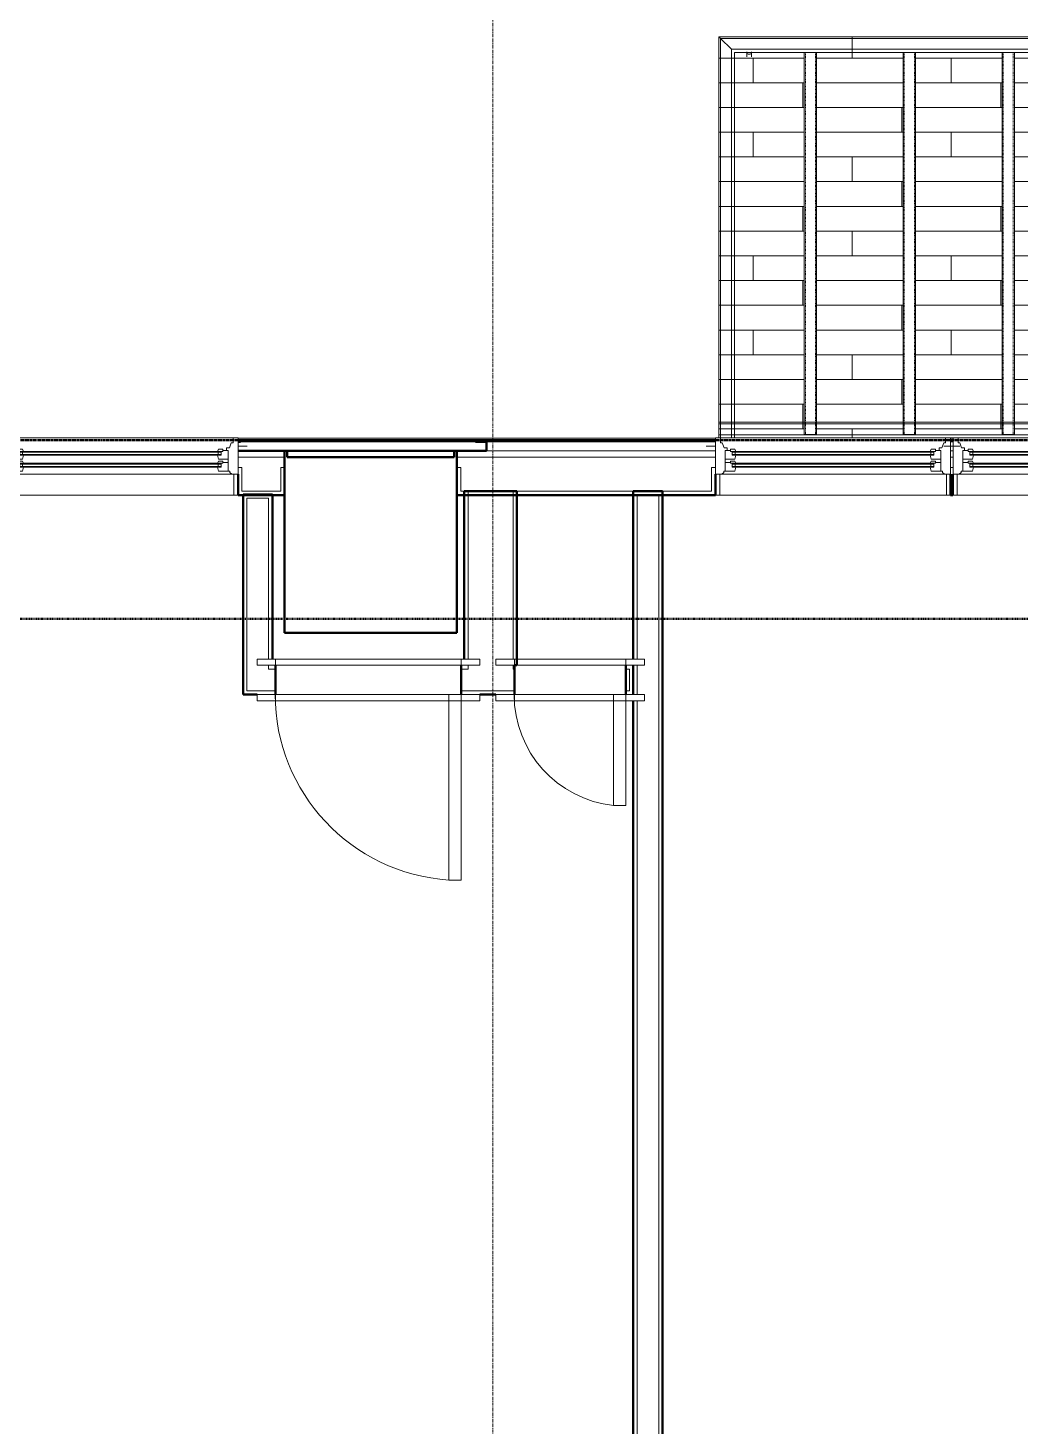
# Model space of a CAD drawing. Header units: inches. Extents: x -4218 to -1830, y 9767 to 12426.
# Drawn here: x -2902.5 to -2742.1, y 11959.1 to 12185.3 of the extents above; entities that cross this region are included whole.
import ezdxf

# ---------------------------------------------------------------- set-up
doc = ezdxf.new("R2010")
doc.units = ezdxf.units.IN
doc.header["$MEASUREMENT"] = 0
for name, pattern in [('Dash 1_16_', [0.125, 0.0625, -0.0625]), ('Grid Line 1_2_', [0.875, 0.5, -0.125, 0.125, -0.125]), ('Hidden 1_8_', [0.1875, 0.125, -0.0625])]:
    doc.linetypes.add(name, pattern=pattern)
for name, color, linetype, lineweight in [('0-1', 7, 'Continuous', 5), ('0-2', 10, 'Continuous', 9), ('A-DOOR-1', 10, 'Continuous', 9), ('A-DOOR-2', 50, 'Continuous', 20), ('A-DOOR-FRAM-1', 10, 'Continuous', 9), ('A-DOOR-FRAM-2', 252, 'Continuous', 9), ('A-FLOR-3', 192, 'Continuous', 9), ('A-FLOR-PATT-1', 9, 'Continuous', 9), ('A-GENM', 5, 'Continuous', 9), ('A-GENM-6', 5, 'Continuous', 50), ('A-GLAZ-1', 151, 'Continuous', 9), ('A-GLAZ-2', 151, 'Continuous', 20), ('A-GLAZ-3', 151, 'Continuous', 50), ('A-WALL', 113, 'Continuous', 13), ('A-WALL-1', 7, 'Continuous', 50), ('A-WALL-2', 250, 'Continuous', 13), ('A-WALL-3', 10, 'Continuous', 9), ('A-WALL-4', 252, 'Continuous', 9), ('A-WALL-7', 113, 'Continuous', 9), ('A-WALL-8', 113, 'Continuous', 50), ('C-PROP-LINE-1', 91, 'Dash 1_16_', 50), ('I-WALL-1', 7, 'Continuous', 50), ('S-BEAM', 12, 'Continuous', 9), ('S-BEAM-1', 12, 'Hidden 1_8_', 9), ('S-GRID-1', 1, 'Grid Line 1_2_', 9)]:
    doc.layers.add(name, color=color, linetype=linetype, lineweight=lineweight)

# ---------------------------------------------------------------- blocks, each defined once
blk = doc.blocks.new('SWING - SINGLE - FLUSH - 30_ x 80_ - MAGIC PAK DOOR - ACOUSTICAL SEAL-3199411-BACKGROUND - RCP - 2ND FLOOR')
at = {"layer": 'A-DOOR-1'}
blk.add_arc((15, -2.375), 30.067, 180, 266.18593, dxfattribs=at)
at = {"layer": 'A-DOOR-2'}
for p, q in [((13, -2.375), (13, -32.375)), ((15, -2.375), (13, -2.375)), ((15, -2.375), (15, -32.375)), ((15, -32.375), (13, -32.375))]:
    blk.add_line(p, q, dxfattribs=at)
at = {"layer": 'A-DOOR-FRAM-1'}
for p, q in [((-15, 3.375), (-18, 3.375)), ((-18, 3.375), (-18, 2.375)), ((-18, 2.375), (-15, 2.375)), ((15, 3.375), (-15, 3.375)), ((-15, 3.375), (-15, 2.375)), ((-15, 2.375), (15, 2.375)), ((18, 3.375), (15, 3.375)), ((15, 3.375), (15, 2.375)), ((15, 2.375), (18, 2.375)), ((18, 3.375), (18, 2.375)), ((-15, -2.375), (-18, -2.375)), ((-18, -3.375), (-18, -2.375)), ((-18, -3.375), (-15, -3.375)), ((15, -2.375), (-15, -2.375)), ((-15, -3.375), (-15, -2.375)), ((-15, -3.375), (15, -3.375)), ((18, -2.375), (15, -2.375)), ((15, -3.375), (15, -2.375)), ((15, -3.375), (18, -3.375)), ((18, -3.375), (18, -2.375))]:
    blk.add_line(p, q, dxfattribs=at)
blk = doc.blocks.new('SWING - SINGLE - FLUSH - 1-6 X 6-8 PASSAGE-3199409-BACKGROUND - RCP - 2ND FLOOR')
at = {"layer": 'A-DOOR-1'}
blk.add_arc((9, -2.38), 18.07, 180, 263.6442, dxfattribs=at)
at = {"layer": 'A-DOOR-2'}
for p, q in [((7, -2.38), (7, -20.33)), ((9, -2.38), (7, -2.38)), ((9, -2.38), (9, -20.33)), ((9, -20.33), (7, -20.33))]:
    blk.add_line(p, q, dxfattribs=at)
at = {"layer": 'A-DOOR-FRAM-1'}
for p, q in [((-9, 3.37), (-12, 3.37)), ((-12, 3.37), (-12, 2.37)), ((-12, 2.37), (-9, 2.37)), ((-9, 3.37), (-9, 2.37)), ((9, 3.37), (-8.63, 3.37)), ((-8.63, 2.37), (9, 2.37)), ((12, 3.37), (9, 3.37)), ((9, 3.37), (9, 2.37)), ((9, 2.37), (12, 2.37)), ((12, 3.37), (12, 2.37)), ((-9, -2.38), (-12, -2.38)), ((-12, -3.38), (-12, -2.38)), ((-12, -3.38), (-9, -3.38)), ((-9, -3.38), (-9, -2.38)), ((9, -2.38), (-9, -2.38)), ((-9, -3.38), (9, -3.38)), ((12, -2.38), (9, -2.38)), ((9, -3.38), (9, -2.38)), ((9, -3.38), (12, -3.38)), ((12, -3.38), (12, -2.38))]:
    blk.add_line(p, q, dxfattribs=at)
at = {"layer": 'A-DOOR-FRAM-2'}
for p, q in [((-9, 2.37), (-8.63, 2.37)), ((-8.63, 3.37), (-8.99, 3.37))]:
    blk.add_line(p, q, dxfattribs=at)
blk = doc.blocks.new('CTR - 1st Phase - Unit Layouts_rvt-1-BACKGROUND - RCP - 2ND FLOOR')
at = {"layer": 'A-WALL-1'}
for p, q in [((-2867.7, 12077.44), (-2867.7, 12109.81)), ((-2867.7, 12109.81), (-2867.07, 12109.81)), ((-2867.07, 12109.81), (-2863.57, 12109.81)), ((-2863.57, 12109.81), (-2862.95, 12109.81)), ((-2862.95, 12109.81), (-2862.95, 12083.19)), ((-2804.62, 12083.19), (-2804.62, 12110.34)), ((-2804.62, 12110.34), (-2804, 12110.34)), ((-2804, 12110.34), (-2800.5, 12110.34)), ((-2800.5, 12110.34), (-2799.87, 12110.34)), ((-2799.87, 12110.34), (-2799.87, 11925.54)), ((-2862.44, 12082.19), (-2862.44, 12077.44)), ((-2832.44, 12077.44), (-2832.44, 12082.19)), ((-2823.81, 12082.19), (-2823.81, 12077.44)), ((-2805.81, 12077.44), (-2805.81, 12082.19)), ((-2804.62, 12077.44), (-2804.62, 12082.19)), ((-2804.62, 12082.19), (-2804.62, 12081.56)), ((-2804.62, 12081.56), (-2804.62, 12078.06)), ((-2804.62, 12078.06), (-2804.62, 12077.44)), ((-2867.07, 12077.44), (-2867.7, 12077.44)), ((-2865.44, 12077.44), (-2867.07, 12077.44)), ((-2826.81, 12077.44), (-2829.44, 12077.44)), ((-2804.62, 11925.54), (-2804.62, 12076.44))]:
    blk.add_line(p, q, dxfattribs=at)
at = {"layer": 'A-WALL-2'}
for p, q in [((-2831.31, 12083.19), (-2831.31, 12110.34)), ((-2824.06, 12083.19), (-2824.06, 12110.34)), ((-2804, 12109.71), (-2800.5, 12109.71)), ((-2804, 12109.71), (-2804, 12083.19)), ((-2800.5, 12109.71), (-2800.5, 11922.54)), ((-2867.07, 12109.19), (-2867.07, 12078.06)), ((-2867.07, 12109.19), (-2863.57, 12109.19)), ((-2863.57, 12109.19), (-2863.57, 12083.19)), ((-2863.57, 12082.19), (-2863.57, 12081.56)), ((-2831.31, 12081.56), (-2831.31, 12082.19)), ((-2824.06, 12081.56), (-2824.06, 12082.19)), ((-2804, 12082.19), (-2804, 12077.44)), ((-2863.57, 12081.56), (-2862.95, 12081.56)), ((-2862.95, 12081.56), (-2862.44, 12081.56)), ((-2832.44, 12081.56), (-2831.31, 12081.56)), ((-2824.06, 12081.56), (-2823.81, 12081.56)), ((-2805.81, 12081.56), (-2805.25, 12081.56)), ((-2805.25, 12081.56), (-2805.25, 12078.06)), ((-2867.07, 12078.06), (-2863.57, 12078.06)), ((-2863.57, 12078.06), (-2862.95, 12078.06)), ((-2862.95, 12078.06), (-2862.44, 12078.06)), ((-2832.44, 12078.06), (-2823.81, 12078.06)), ((-2805.81, 12078.06), (-2805.25, 12078.06)), ((-2804, 12076.44), (-2804, 11922.54))]:
    blk.add_line(p, q, dxfattribs=at)
at = {"layer": 'A-WALL-3'}
for p, q in [((-2832.44, 12082.19), (-2862.44, 12082.19)), ((-2805.81, 12082.19), (-2823.44, 12082.19)), ((-2862.44, 12077.44), (-2832.44, 12077.44)), ((-2823.81, 12077.44), (-2805.81, 12077.44))]:
    blk.add_line(p, q, dxfattribs=at)
at = {"layer": 'A-WALL-4'}
for p, q in [((-2862.44, 12077.44), (-2862.44, 12082.19)), ((-2832.44, 12077.44), (-2832.44, 12082.19)), ((-2823.81, 12077.44), (-2823.81, 12082.19)), ((-2823.44, 12082.19), (-2823.81, 12082.19)), ((-2805.81, 12077.44), (-2805.81, 12082.19))]:
    blk.add_line(p, q, dxfattribs=at)
at = {"layer": 'I-WALL-1'}
for p, q in [((-2831.94, 12083.19), (-2831.94, 12110.34)), ((-2831.94, 12110.34), (-2823.44, 12110.34)), ((-2823.44, 12110.34), (-2823.44, 12082.19)), ((-2823.44, 12082.19), (-2823.81, 12082.19))]:
    blk.add_line(p, q, dxfattribs=at)
at = {"layer": '0-2'}
for name, p in [('SWING - SINGLE - FLUSH - 30_ x 80_ - MAGIC PAK DOOR - ACOUSTICAL SEAL-3199411-BACKGROUND - RCP - 2ND FLOOR', (-2847.44, 12079.81)), ('SWING - SINGLE - FLUSH - 1-6 X 6-8 PASSAGE-3199409-BACKGROUND - RCP - 2ND FLOOR', (-2814.81, 12079.81))]:
    blk.add_blockref(name, p, dxfattribs=at)
blk = doc.blocks.new('Basic Wall _ EXT - FIBER CEMENT - LARGE - ___-2505162-BACKGROUND - RCP - 2ND FLOOR')
at = {"layer": 'A-WALL-7'}
for p, q in [((-2791.34, 12118.91), (-2868.51, 12118.91)), ((-2791.34, 12118.91), (-2868.51, 12118.91)), ((-2868.51, 12118.88), (-2791.34, 12118.88)), ((-2791.34, 12118.88), (-2868.51, 12118.88)), ((-2752.94, 12118.91), (-2753.31, 12118.91)), ((-2752.94, 12118.91), (-2753.31, 12118.91)), ((-2753.31, 12118.88), (-2752.94, 12118.88)), ((-2752.94, 12118.88), (-2753.31, 12118.88)), ((-2828.36, 12116.87), (-2868.51, 12116.87)), ((-2828.36, 12116.87), (-2868.51, 12116.87)), ((-2868.51, 12116.84), (-2861, 12116.84)), ((-2861, 12116.84), (-2868.51, 12116.84)), ((-2860.56, 12116.84), (-2861, 12116.84)), ((-2833.56, 12116.84), (-2860.56, 12116.84)), ((-2833.12, 12116.84), (-2833.56, 12116.84)), ((-2833.12, 12116.84), (-2828.36, 12116.84)), ((-2828.36, 12116.84), (-2833.12, 12116.84)), ((-2791.34, 12116.87), (-2828.36, 12116.87)), ((-2791.34, 12116.87), (-2828.36, 12116.87)), ((-2828.36, 12116.84), (-2791.34, 12116.84)), ((-2791.34, 12116.84), (-2828.36, 12116.84)), ((-2753.31, 12116.84), (-2752.94, 12116.84)), ((-2752.94, 12116.84), (-2753.31, 12116.84)), ((-2752.94, 12116.87), (-2753.3, 12116.87)), ((-2752.94, 12116.87), (-2753.3, 12116.87))]:
    blk.add_line(p, q, dxfattribs=at)
blk = doc.blocks.new('Window-Double_Hung-Andersen-400_Series-Tilt_Wash - DOUBLE HUNG - REVERSE COTTAGE - 2ND FLOOR-2888385-BACKGROUND - RCP - 2ND FLOOR')
at = {"layer": 'A-GLAZ-1'}
for p, q in [((-16.29, 2.5), (-15.7, 2.5)), ((-15.82, 2.5), (-15.82, 2.12)), ((-15.7, 2.62), (15.7, 2.62)), ((-15.7, 2.5), (15.7, 2.5)), ((16.29, 2.5), (15.7, 2.5)), ((15.82, 2.5), (15.82, 2.12)), ((-16.29, 2.12), (-15.7, 2.12)), ((-16.29, 0.56), (-15.7, 0.56)), ((-16.29, 0.19), (-15.7, 0.19)), ((-15.82, 0.56), (-15.82, 0.19)), ((-15.7, 2.12), (15.7, 2.12)), ((-15.7, 2), (15.7, 2)), ((-15.7, 0.69), (15.7, 0.69)), ((-15.7, 0.56), (15.7, 0.56)), ((-15.7, 0.19), (15.7, 0.19)), ((-15.7, 0.06), (15.7, 0.06)), ((16.29, 2.12), (15.7, 2.12)), ((16.29, 0.56), (15.7, 0.56)), ((16.29, 0.19), (15.7, 0.19)), ((15.82, 0.56), (15.82, 0.19)), ((18.95, -1.06), (-18.95, -1.06)), ((-18.95, -1.06), (-18.95, -4.44)), ((-18.32, -1.06), (-18.32, -4.44)), ((18.32, -1.06), (18.32, -4.44)), ((18.95, -4.44), (18.95, -1.06)), ((-19.01, -2.44), (-19.01, -3.94)), ((-19.01, -2.44), (-18.95, -2.44)), ((-19.01, -3.94), (-18.95, -3.94)), ((-18.95, -4.44), (18.95, -4.44)), ((18.95, -2.44), (19.01, -2.44)), ((18.95, -3.94), (19.01, -3.94)), ((19.01, -3.94), (19.01, -2.44))]:
    blk.add_line(p, q, dxfattribs=at)
at = {"layer": 'A-GLAZ-2'}
for p, q in [((19.01, 4.81), (-19.01, 4.81)), ((-19.01, 4.81), (-19.01, -1.06)), ((-18.2, 4.81), (-18.2, 4)), ((18.2, 4.81), (18.2, 4)), ((19.01, -1.06), (19.01, 4.81)), ((-19.01, 3.44), (-20.51, 3.44)), ((-18.2, 4), (-17.92, 4)), ((-17.92, 4), (-17.61, 3.19)), ((-17.61, 3.19), (-17.14, 3.19)), ((-17.42, 2.75), (-16.57, 2.75)), ((-17.42, 2.75), (-17.42, -0.56)), ((-17.14, 3.19), (-17.14, 2.75)), ((-15.86, 2.97), (-16.57, 2.97)), ((-16.57, 2.62), (-16.57, 2.97)), ((-15.7, 2.62), (-16.57, 2.62)), ((-16.29, 2.62), (-16.29, 2)), ((-15.86, 2.97), (-15.7, 2.62)), ((15.86, 2.97), (15.7, 2.62)), ((15.7, 2.62), (16.57, 2.62)), ((15.86, 2.97), (16.57, 2.97)), ((16.29, 2.62), (16.29, 2)), ((16.57, 2.62), (16.57, 2.97)), ((17.42, 2.75), (16.57, 2.75)), ((17.14, 3.19), (17.14, 2.75)), ((17.61, 3.19), (17.14, 3.19)), ((17.42, 2.75), (17.42, -0.56)), ((17.92, 4), (17.61, 3.19)), ((18.2, 4), (17.92, 4)), ((19.01, 3.44), (20.51, 3.44)), ((-17.42, 1.37), (-15.86, 1.37)), ((-17.42, 0.81), (-16.57, 0.81)), ((-15.86, 1.03), (-16.57, 1.03)), ((-16.57, 0.69), (-16.57, 1.03)), ((-15.7, 0.69), (-16.57, 0.69)), ((-15.7, 2), (-16.29, 2)), ((-16.29, 0.69), (-16.29, 0.06)), ((-15.7, 0.06), (-16.29, 0.06)), ((-15.86, 1.37), (-15.7, 2)), ((-15.86, 1.03), (-15.7, 0.69)), ((-15.86, -0.56), (-15.7, 0.06)), ((15.7, 2), (16.29, 2)), ((15.86, 1.37), (15.7, 2)), ((15.86, 1.03), (15.7, 0.69)), ((15.7, 0.69), (16.57, 0.69)), ((15.7, 0.06), (16.29, 0.06)), ((15.86, -0.56), (15.7, 0.06)), ((17.42, 1.37), (15.86, 1.37)), ((15.86, 1.03), (16.57, 1.03)), ((16.29, 0.69), (16.29, 0.06)), ((16.57, 0.69), (16.57, 1.03)), ((17.42, 0.81), (16.57, 0.81)), ((-19.01, -1.06), (19.01, -1.06)), ((-17.67, -0.78), (-18, -1.06)), ((-17.67, -0.78), (-17.67, -0.56)), ((-17.67, -0.56), (-15.86, -0.56)), ((17.67, -0.56), (15.86, -0.56)), ((17.67, -0.78), (17.67, -0.56)), ((17.67, -0.78), (18, -1.06))]:
    blk.add_line(p, q, dxfattribs=at)
blk = doc.blocks.new('Walls 80 - Walls 1-2571285-BACKGROUND - RCP - 2ND FLOOR')
at = {"layer": 'A-WALL-7'}
for p, q in [((-2786.25, 12180.6), (-2786.25, 12181.31)), ((-2785.5, 12181.31), (-2785.5, 12180.6))]:
    blk.add_line(p, q, dxfattribs=at)
for start_param, end_param in [(2.879793, 3.141593), (3.19067, 6.234108), (0, 0.261799)]:
    blk.add_ellipse((-2785.88, 12181.32), major_axis=(0.375, 0), ratio=0.86769, start_param=start_param, end_param=end_param, dxfattribs=at)
blk = doc.blocks.new('Walls 140 - Walls 3-2571305-BACKGROUND - RCP - 2ND FLOOR')
at = {"layer": 'A-WALL-7'}
for p, q in [((-2790.79, 12183.84), (-2677.46, 12183.84)), ((-2790.79, 12121.48), (-2790.79, 12183.84)), ((-2677.46, 12183.84), (-2790.79, 12183.84)), ((-2790.79, 12183.84), (-2790.79, 12118.96)), ((-2790.79, 12183.84), (-2677.46, 12183.84)), ((-2790.79, 12121.48), (-2790.79, 12183.84)), ((-2790.51, 12183.57), (-2677.73, 12183.57)), ((-2790.51, 12183.57), (-2788.74, 12181.8)), ((-2788.74, 12181.8), (-2790.51, 12183.57)), ((-2790.51, 12183.57), (-2677.73, 12183.57)), ((-2790.51, 12121.48), (-2790.51, 12183.57)), ((-2790.51, 12121.48), (-2790.51, 12183.57)), ((-2788.74, 12181.8), (-2679.5, 12181.8)), ((-2788.74, 12181.8), (-2679.5, 12181.8)), ((-2788.74, 12121.48), (-2788.74, 12181.8)), ((-2788.74, 12121.48), (-2788.74, 12181.8)), ((-2679.5, 12181.8), (-2677.73, 12183.57)), ((-2677.73, 12183.57), (-2679.5, 12181.8)), ((-2679.5, 12181.8), (-2679.5, 12121.48)), ((-2679.5, 12181.8), (-2679.5, 12121.48)), ((-2677.73, 12183.57), (-2677.73, 12121.48)), ((-2677.73, 12183.57), (-2677.73, 12121.48)), ((-2677.46, 12183.84), (-2677.46, 12121.48)), ((-2677.46, 12183.84), (-2677.46, 12118.95)), ((-2677.46, 12183.84), (-2677.46, 12121.48)), ((-2786.25, 12181.31), (-2788.26, 12181.31)), ((-2788.26, 12181.31), (-2788.26, 12121.48)), ((-2788.26, 12181.31), (-2679.99, 12181.31)), ((-2788.26, 12118.96), (-2788.26, 12181.31)), ((-2785.51, 12181.31), (-2786.25, 12181.31)), ((-2776.99, 12181.31), (-2785.5, 12181.31)), ((-2776.8, 12181.31), (-2776.99, 12181.31)), ((-2775.18, 12181.31), (-2776.8, 12181.31)), ((-2774.99, 12181.31), (-2775.18, 12181.31)), ((-2760.99, 12181.31), (-2774.99, 12181.31)), ((-2760.8, 12181.31), (-2760.99, 12181.31)), ((-2759.18, 12181.31), (-2760.8, 12181.31)), ((-2758.99, 12181.31), (-2759.18, 12181.31)), ((-2744.99, 12181.31), (-2758.99, 12181.31)), ((-2744.8, 12181.31), (-2744.99, 12181.31)), ((-2743.18, 12181.31), (-2744.8, 12181.31)), ((-2742.99, 12181.31), (-2743.18, 12181.31)), ((-2728.99, 12181.31), (-2742.99, 12181.31)), ((-2728.8, 12181.31), (-2728.99, 12181.31)), ((-2727.18, 12181.31), (-2728.8, 12181.31)), ((-2726.99, 12181.31), (-2727.18, 12181.31)), ((-2712.99, 12181.31), (-2726.99, 12181.31)), ((-2712.8, 12181.31), (-2712.99, 12181.31)), ((-2711.18, 12181.31), (-2712.8, 12181.31)), ((-2710.99, 12181.31), (-2711.18, 12181.31)), ((-2696.99, 12181.31), (-2710.99, 12181.31)), ((-2696.8, 12181.31), (-2696.99, 12181.31)), ((-2695.18, 12181.31), (-2696.8, 12181.31)), ((-2694.99, 12181.31), (-2695.18, 12181.31)), ((-2682.76, 12181.31), (-2694.99, 12181.31)), ((-2682.01, 12181.31), (-2682.75, 12181.31)), ((-2679.99, 12181.31), (-2682.01, 12181.31)), ((-2679.99, 12118.95), (-2679.99, 12181.31)), ((-2679.99, 12181.31), (-2679.99, 12121.48)), ((-2790.79, 12121.48), (-2790.51, 12121.48)), ((-2790.79, 12121.48), (-2790.79, 12121.47)), ((-2790.79, 12121.45), (-2790.79, 12121.48)), ((-2790.79, 12121.48), (-2790.79, 12118.96)), ((-2790.79, 12121.48), (-2677.46, 12121.48)), ((-2790.79, 12121.21), (-2790.79, 12121.48)), ((-2790.79, 12121.47), (-2790.79, 12121.21)), ((-2790.79, 12121.21), (-2790.79, 12121.45)), ((-2790.79, 12119.44), (-2790.79, 12121.4)), ((-2790.79, 12119.44), (-2790.79, 12121.4)), ((-2790.79, 12121.21), (-2790.79, 12119.44)), ((-2790.79, 12119.44), (-2790.79, 12121.21)), ((-2790.79, 12121.21), (-2788.26, 12121.21)), ((-2790.79, 12121.21), (-2790.51, 12121.21)), ((-2790.79, 12119.44), (-2790.79, 12121.21)), ((-2790.65, 12121.48), (-2790.58, 12121.48)), ((-2790.58, 12121.48), (-2788.74, 12121.48)), ((-2790.51, 12121.48), (-2788.74, 12121.48)), ((-2790.51, 12118.96), (-2790.51, 12121.48)), ((-2790.51, 12121.21), (-2790.51, 12121.48)), ((-2790.51, 12121.21), (-2788.74, 12121.21)), ((-2790.51, 12119.44), (-2790.51, 12121.21)), ((-2788.74, 12121.48), (-2788.26, 12121.48)), ((-2788.74, 12121.48), (-2788.26, 12121.48)), ((-2788.74, 12118.96), (-2788.74, 12121.48)), ((-2788.74, 12118.96), (-2788.74, 12121.48)), ((-2788.74, 12121.21), (-2788.26, 12121.21)), ((-2788.26, 12121.48), (-2776.99, 12121.48)), ((-2788.26, 12121.48), (-2776.99, 12121.48)), ((-2788.26, 12121.4), (-2788.26, 12121.35)), ((-2788.26, 12121.35), (-2788.26, 12121.28)), ((-2788.26, 12121.28), (-2788.26, 12121.21)), ((-2788.26, 12121.21), (-2679.99, 12121.21)), ((-2788.26, 12121.21), (-2776.99, 12121.21)), ((-2788.26, 12121.21), (-2788.26, 12119.44)), ((-2775, 12121.48), (-2760.99, 12121.48)), ((-2775, 12121.48), (-2760.99, 12121.48)), ((-2775, 12121.21), (-2760.99, 12121.21)), ((-2759, 12121.48), (-2744.99, 12121.48)), ((-2759, 12121.48), (-2744.99, 12121.48)), ((-2759, 12121.21), (-2744.99, 12121.21)), ((-2743, 12121.48), (-2728.99, 12121.48)), ((-2743, 12121.48), (-2728.99, 12121.48)), ((-2743, 12121.21), (-2728.99, 12121.21)), ((-2727, 12121.48), (-2712.99, 12121.48)), ((-2727, 12121.48), (-2712.99, 12121.48)), ((-2727, 12121.21), (-2712.99, 12121.21)), ((-2711, 12121.48), (-2696.99, 12121.48)), ((-2711, 12121.48), (-2696.99, 12121.48)), ((-2711, 12121.21), (-2696.99, 12121.21)), ((-2695, 12121.48), (-2679.99, 12121.48)), ((-2695, 12121.48), (-2679.99, 12121.48)), ((-2695, 12121.21), (-2679.99, 12121.21)), ((-2679.99, 12121.48), (-2679.5, 12121.48)), ((-2679.99, 12121.48), (-2679.5, 12121.48)), ((-2679.99, 12121.4), (-2679.99, 12121.35)), ((-2679.99, 12121.34), (-2679.99, 12121.28)), ((-2679.99, 12121.28), (-2679.99, 12119.44)), ((-2679.99, 12121.21), (-2677.46, 12121.21)), ((-2679.99, 12121.21), (-2679.5, 12121.21)), ((-2679.5, 12121.48), (-2677.73, 12121.48)), ((-2679.5, 12121.48), (-2677.67, 12121.48)), ((-2679.5, 12121.48), (-2679.5, 12118.95)), ((-2679.5, 12121.48), (-2679.5, 12118.95)), ((-2679.5, 12121.21), (-2677.73, 12121.21)), ((-2677.73, 12121.48), (-2677.46, 12121.48)), ((-2677.73, 12121.48), (-2677.73, 12118.95)), ((-2677.73, 12121.48), (-2677.73, 12121.21)), ((-2677.73, 12121.21), (-2677.46, 12121.21)), ((-2677.73, 12121.21), (-2677.73, 12119.44)), ((-2677.66, 12121.48), (-2677.6, 12121.48)), ((-2677.46, 12118.95), (-2677.46, 12121.48)), ((-2677.46, 12121.48), (-2677.46, 12121.21)), ((-2677.46, 12121.21), (-2677.46, 12121.48)), ((-2677.46, 12121.48), (-2677.46, 12121.21)), ((-2677.46, 12121.4), (-2677.46, 12119.44)), ((-2677.46, 12121.4), (-2677.46, 12119.44)), ((-2677.46, 12121.21), (-2677.46, 12119.44)), ((-2677.46, 12119.44), (-2677.46, 12121.21)), ((-2677.46, 12121.21), (-2677.46, 12119.44)), ((-2790.79, 12118.96), (-2790.79, 12119.44)), ((-2790.79, 12118.96), (-2790.79, 12119.44)), ((-2790.79, 12118.96), (-2790.79, 12119.44)), ((-2790.77, 12119.44), (-2788.26, 12119.44)), ((-2790.77, 12119.44), (-2788.26, 12119.44)), ((-2790.51, 12118.96), (-2790.51, 12119.44)), ((-2788.26, 12119.44), (-2679.99, 12119.44)), ((-2788.26, 12119.44), (-2679.99, 12119.44)), ((-2788.26, 12119.44), (-2788.26, 12118.96)), ((-2753.31, 12118.95), (-2752.94, 12118.95)), ((-2752.94, 12118.95), (-2753.31, 12118.95)), ((-2714.91, 12118.95), (-2679.99, 12118.95)), ((-2677.46, 12118.95), (-2714.91, 12118.95)), ((-2679.99, 12119.44), (-2677.48, 12119.44)), ((-2679.99, 12119.44), (-2677.48, 12119.44)), ((-2679.99, 12119.44), (-2679.99, 12118.95)), ((-2679.99, 12118.95), (-2679.5, 12118.95)), ((-2677.46, 12118.95), (-2679.99, 12118.95)), ((-2679.99, 12118.95), (-2679.5, 12118.95)), ((-2679.5, 12118.95), (-2677.54, 12118.95)), ((-2679.5, 12118.95), (-2677.73, 12118.95)), ((-2677.73, 12118.95), (-2679.5, 12118.95)), ((-2679.5, 12118.95), (-2677.54, 12118.95)), ((-2677.73, 12119.44), (-2677.73, 12118.95)), ((-2677.73, 12118.95), (-2677.46, 12118.95)), ((-2677.46, 12118.95), (-2677.73, 12118.95)), ((-2677.46, 12119.44), (-2677.46, 12118.95)), ((-2677.46, 12119.44), (-2677.46, 12118.95)), ((-2677.46, 12119.44), (-2677.46, 12118.95))]:
    blk.add_line(p, q, dxfattribs=at)
for points, knots in [([(-2790.79, 12183.84), (-2790.79, 12183.84), (-2790.78, 12183.83), (-2790.77, 12183.82), (-2790.75, 12183.8), (-2790.73, 12183.79), (-2790.72, 12183.77), (-2790.7, 12183.76), (-2790.68, 12183.73), (-2790.66, 12183.71), (-2790.63, 12183.69), (-2790.61, 12183.67), (-2790.57, 12183.63), (-2790.54, 12183.59), (-2790.51, 12183.57)], [0, 0, 0, 0, 0.166667, 0.25, 0.333333, 0.416667, 0.458333, 0.5, 0.583333, 0.666667, 0.708333, 0.75, 0.833333, 1, 1, 1, 1]), ([(-2790.65, 12183.7), (-2790.66, 12183.71), (-2790.67, 12183.72), (-2790.68, 12183.74), (-2790.7, 12183.76), (-2790.72, 12183.77), (-2790.73, 12183.79), (-2790.75, 12183.8), (-2790.77, 12183.82), (-2790.78, 12183.83), (-2790.79, 12183.84), (-2790.79, 12183.84)], [0.3333333, 0.3333333, 0.3333333, 0.3333333, 0.375, 0.4166667, 0.5, 0.5416667, 0.5833333, 0.6666667, 0.75, 0.8333333, 1, 1, 1, 1]), ([(-2790.51, 12183.57), (-2790.54, 12183.59), (-2790.57, 12183.63), (-2790.62, 12183.67), (-2790.64, 12183.69), (-2790.65, 12183.7)], [0, 0, 0, 0, 0.1666667, 0.25, 0.3333333, 0.3333333, 0.3333333, 0.3333333]), ([(-2677.73, 12183.57), (-2677.71, 12183.59), (-2677.67, 12183.63), (-2677.63, 12183.67), (-2677.6, 12183.7), (-2677.58, 12183.72), (-2677.56, 12183.74), (-2677.55, 12183.76), (-2677.53, 12183.77), (-2677.51, 12183.79), (-2677.5, 12183.8), (-2677.48, 12183.82), (-2677.47, 12183.83), (-2677.46, 12183.84), (-2677.46, 12183.84)], [-1, -1, -1, -1, -0.833333, -0.75, -0.666667, -0.625, -0.583333, -0.5, -0.458333, -0.416667, -0.333333, -0.25, -0.166667, 0, 0, 0, 0]), ([(-2677.46, 12183.84), (-2677.46, 12183.84), (-2677.47, 12183.83), (-2677.48, 12183.82), (-2677.5, 12183.8), (-2677.51, 12183.79), (-2677.53, 12183.77), (-2677.55, 12183.76), (-2677.56, 12183.74), (-2677.58, 12183.72), (-2677.6, 12183.7), (-2677.63, 12183.67), (-2677.67, 12183.63), (-2677.71, 12183.59), (-2677.73, 12183.57)], [-1, -1, -1, -1, -0.833333, -0.75, -0.666667, -0.583333, -0.541667, -0.5, -0.416667, -0.375, -0.333333, -0.25, -0.166667, 0, 0, 0, 0])]:
    blk.add_open_spline(points, degree=3, knots=knots, dxfattribs=at)
blk = doc.blocks.new('CISC HSS Rectangular_CSA G40_21_ - HS102x51x4_8-2765058-BACKGROUND - RCP - 2ND FLOOR')
at = {"layer": 'S-BEAM'}
for p, q in [((-30.9, 1), (28.92, 1)), ((-30.9, 1), (-30.9, 0.62)), ((-30.9, 0.82), (-30.9, 1)), ((-30.9, 0.62), (-30.9, 0.82)), ((-30.9, 0.62), (-30.9, 0.81)), ((-30.9, 0.81), (-30.9, 0.62)), ((-30.9, 0.62), (-30.9, -0.62)), ((-30.9, 0.62), (-30.9, -0.62)), ((28.92, 1), (30.9, 1)), ((30.9, 0.62), (30.9, 1)), ((30.9, -0.62), (30.9, 0.62)), ((-30.9, -0.62), (-30.9, -1)), ((-30.9, -0.82), (-30.9, -0.62)), ((-30.9, -0.62), (-30.9, -0.81)), ((-30.9, -0.81), (-30.9, -0.62)), ((-30.9, -1), (-30.9, -0.82)), ((28.92, -1), (-30.9, -1)), ((30.9, -1), (28.92, -1)), ((30.9, -1), (30.9, -0.62))]:
    blk.add_line(p, q, dxfattribs=at)
at = {"layer": 'S-BEAM-1'}
for p, q in [((28.92, 0.81), (-30.9, 0.81)), ((30.9, 0.81), (28.92, 0.81)), ((28.92, -0.81), (-30.9, -0.81)), ((30.9, -0.81), (28.92, -0.81))]:
    blk.add_line(p, q, dxfattribs=at)
blk = doc.blocks.new('Perforated Panel at Magic-Pak - hvac panel - 2nd floor 2-2702972-BACKGROUND - RCP - 2ND FLOOR')
at = {"layer": 'A-GLAZ-3'}
for p, q in [((-19.01, -4.38), (-19.01, -4.44)), ((19.01, -4.38), (-19.01, -4.38)), ((-19.01, -4.44), (19.01, -4.44)), ((19.01, -4.44), (19.01, -4.38))]:
    blk.add_line(p, q, dxfattribs=at)
blk = doc.blocks.new('V-Series_EWC4_SPVU_RFA_2015 - 2ND AND 3RD FLOOR-2226480-BACKGROUND - RCP - 2ND FLOOR')
at = {"layer": 'A-GENM-6'}
for p, q in [((-3858.97, 11734.83), (-3858.97, 11735.26)), ((-3858.97, 11735.26), (-3829.54, 11735.26)), ((-3858.97, 11734.33), (-3858.97, 11734.83)), ((-3858.97, 11734.83), (-3857.97, 11734.83)), ((-3857.97, 11734.83), (-3858.97, 11734.83)), ((-3858.97, 11708.33), (-3858.97, 11734.33)), ((-3857.97, 11734.83), (-3857.97, 11734.33)), ((-3857.97, 11707.83), (-3857.97, 11734.83)), ((-3857.97, 11734.33), (-3857.97, 11708.33)), ((-3829.54, 11735.26), (-3829.54, 11707.39)), ((-3858.97, 11707.83), (-3858.97, 11708.33)), ((-3857.97, 11707.83), (-3858.97, 11707.83)), ((-3858.97, 11707.39), (-3858.97, 11707.83)), ((-3858.97, 11707.83), (-3857.97, 11707.83)), ((-3829.54, 11707.39), (-3858.97, 11707.39)), ((-3857.97, 11708.33), (-3857.97, 11707.83))]:
    blk.add_line(p, q, dxfattribs=at)
blk = doc.blocks.new('Family - ___-2835860-BACKGROUND - RCP - 2ND FLOOR')
at = {"layer": 'C-PROP-LINE-1'}
blk.add_line((-2636.92, 12118.59), (-3860.72, 12118.59), dxfattribs=at)
blk = doc.blocks.new('Family - ___-2835903-BACKGROUND - RCP - 2ND FLOOR')
at = {"layer": 'C-PROP-LINE-1'}
blk.add_line((-2096.45, 12089.69), (-3831.82, 12089.69), dxfattribs=at)
blk = doc.blocks.new('Family - ___-2835932-BACKGROUND - RCP - 2ND FLOOR')
at = {"layer": 'C-PROP-LINE-1'}
blk.add_line((-2067.55, 12118.59), (-3860.72, 12118.59), dxfattribs=at)

msp = doc.modelspace()

# ---------------------------------------------------------------- hatches: boundary and pattern name
at = {"layer": 'A-FLOR-PATT-1'}
h = msp.add_hatch(dxfattribs=at)
h.set_pattern_fill('FP_7', color=256, style=0, pattern_type=2)
h.set_pattern_definition([(180, (-2785.22, 12240.389), (5e-16, 4), []), (90, (-2785.22, 12240.389), (8, 8), [4, -28]), (90, (-2801.22, 12244.389), (8, 8), [4, -28])])
h.paths.add_polyline_path([(-2697.77, 12118.95), (-2677.46, 12118.95), (-2677.5, 12183.84), (-2790.79, 12183.8), (-2790.75, 12118.96), (-2714.53, 12118.95)], flags=0)
h.paths.add_polyline_path([(-2711.18, 12119.51), (-2712.99, 12119.51), (-2712.99, 12181.31), (-2710.99, 12181.31), (-2710.99, 12119.51), (-2711.1, 12119.51)], flags=0)
h.paths.add_polyline_path([(-2774.99, 12119.51), (-2776.99, 12119.51), (-2776.99, 12181.31), (-2774.99, 12181.31), (-2774.99, 12121.21)], flags=0)
h.paths.add_polyline_path([(-2743.37, 12119.51), (-2744.99, 12119.51), (-2744.99, 12181.31), (-2742.99, 12181.31), (-2742.99, 12119.51), (-2743.24, 12119.51)], flags=0)
h.paths.add_polyline_path([(-2696.8, 12119.51), (-2696.99, 12119.51), (-2696.99, 12181.31), (-2694.99, 12181.31), (-2694.99, 12119.51), (-2696.75, 12119.51)], flags=0)
h.paths.add_polyline_path([(-2760.88, 12119.51), (-2760.99, 12119.51), (-2760.99, 12181.31), (-2758.99, 12181.31), (-2758.99, 12119.51), (-2760.8, 12119.51)], flags=0)
h.paths.add_polyline_path([(-2727.24, 12119.51), (-2728.99, 12119.51), (-2728.99, 12181.31), (-2726.99, 12181.31), (-2726.99, 12119.51), (-2727.18, 12119.51)], flags=0)

# ---------------------------------------------------------------- linework, layer by layer
at = {"layer": 'A-FLOR-3'}
for p, q in [((-2790.79, 12121.48), (-2790.79, 12183.84)), ((-2790.79, 12183.84), (-2677.46, 12183.84)), ((-2790.79, 12118.96), (-2790.79, 12121.4)), ((-2752.94, 12118.95), (-2753.31, 12118.95))]:
    msp.add_line(p, q, dxfattribs=at)
at = {"layer": 'A-WALL'}
for p, q in [((-2828.36, 12118.34), (-2791.34, 12118.34)), ((-2753.31, 12118.34), (-2752.94, 12118.34)), ((-2828.36, 12116.84), (-2791.34, 12116.84)), ((-2753.31, 12116.84), (-2752.94, 12116.84)), ((-2868.51, 12115.84), (-2861, 12115.84)), ((-2868.51, 12114.15), (-2867.89, 12114.15)), ((-2867.89, 12110.34), (-2867.89, 12114.15)), ((-2861.62, 12114.15), (-2861, 12114.15)), ((-2861.62, 12114.15), (-2861.62, 12110.34)), ((-2833.12, 12115.84), (-2791.34, 12115.84)), ((-2833.12, 12114.15), (-2832.5, 12114.15)), ((-2832.5, 12110.34), (-2832.5, 12114.15)), ((-2791.96, 12114.15), (-2791.34, 12114.15)), ((-2791.96, 12114.15), (-2791.96, 12110.34)), ((-2753.31, 12115.84), (-2752.94, 12115.84)), ((-2753.31, 12114.15), (-2752.94, 12114.15)), ((-2861.62, 12110.34), (-2867.89, 12110.34)), ((-2791.96, 12110.34), (-2832.5, 12110.34))]:
    msp.add_line(p, q, dxfattribs=at)
at = {"layer": 'A-WALL-7'}
for p, q in [((-2868.14, 12118.34), (-2830.11, 12118.34)), ((-2868.51, 12109.71), (-2868.57, 12109.71)), ((-2791.27, 12109.71), (-2791.34, 12109.71)), ((-2753.37, 12109.71), (-2752.87, 12109.71))]:
    msp.add_line(p, q, dxfattribs=at)
at = {"layer": 'A-WALL-8'}
for p, q in [((-2868.51, 12118.59), (-2868.14, 12118.59)), ((-2868.14, 12118.34), (-2868.51, 12118.34)), ((-2868.14, 12118.59), (-2868.14, 12118.34)), ((-2830.11, 12118.34), (-2830.11, 12118.59)), ((-2830.11, 12118.59), (-2791.34, 12118.59)), ((-2828.36, 12118.34), (-2830.11, 12118.34)), ((-2828.36, 12116.84), (-2828.36, 12118.34)), ((-2753.31, 12118.59), (-2752.94, 12118.59)), ((-2868.51, 12116.84), (-2861, 12116.84)), ((-2861, 12116.84), (-2861, 12109.71)), ((-2833.12, 12109.71), (-2833.12, 12116.84)), ((-2833.12, 12116.84), (-2828.36, 12116.84)), ((-2868.51, 12109.71), (-2868.51, 12113.09)), ((-2791.34, 12113.09), (-2791.34, 12109.71)), ((-2753.31, 12109.71), (-2753.31, 12113.09)), ((-2752.94, 12113.09), (-2752.94, 12109.71)), ((-2861, 12109.71), (-2868.51, 12109.71)), ((-2791.34, 12109.71), (-2833.12, 12109.71)), ((-2752.94, 12109.71), (-2753.31, 12109.71))]:
    msp.add_line(p, q, dxfattribs=at)
at = {"layer": 'S-GRID-1'}
msp.add_line((-2827.32, 9836.18), (-2827.32, 12376.81), dxfattribs=at)

# ---------------------------------------------------------------- block references
at = {"layer": '0-1'}
msp.add_blockref('CTR - 1st Phase - Unit Layouts_rvt-1-BACKGROUND - RCP - 2ND FLOOR', (0, 0), dxfattribs=at)
at = {"layer": 'A-GENM', "rotation": 269.9999999999999}
msp.add_blockref('V-Series_EWC4_SPVU_RFA_2015 - 2ND AND 3RD FLOOR-2226480-BACKGROUND - RCP - 2ND FLOOR', (-14568.39, 8257.87), dxfattribs=at)
at = {"layer": 'A-GLAZ-1'}
for p in [(-2887.52, 12114.15), (-2772.32, 12114.15), (-2733.92, 12114.15)]:
    msp.add_blockref('Window-Double_Hung-Andersen-400_Series-Tilt_Wash - DOUBLE HUNG - REVERSE COTTAGE - 2ND FLOOR-2888385-BACKGROUND - RCP - 2ND FLOOR', p, dxfattribs=at)
at = {"layer": 'A-GLAZ-1', "rotation": 180}
msp.add_blockref('Perforated Panel at Magic-Pak - hvac panel - 2nd floor 2-2702972-BACKGROUND - RCP - 2ND FLOOR', (-2849.12, 12114.15), dxfattribs=at)
at = {"layer": 'A-WALL-7'}
for name in ['Walls 140 - Walls 3-2571305-BACKGROUND - RCP - 2ND FLOOR', 'Walls 80 - Walls 1-2571285-BACKGROUND - RCP - 2ND FLOOR', 'Basic Wall _ EXT - FIBER CEMENT - LARGE - ___-2505162-BACKGROUND - RCP - 2ND FLOOR']:
    msp.add_blockref(name, (0, 0), dxfattribs=at)
at = {"layer": 'C-PROP-LINE-1'}
for name in ['Family - ___-2835860-BACKGROUND - RCP - 2ND FLOOR', 'Family - ___-2835932-BACKGROUND - RCP - 2ND FLOOR', 'Family - ___-2835903-BACKGROUND - RCP - 2ND FLOOR']:
    msp.add_blockref(name, (0, 0), dxfattribs=at)
at = {"layer": 'S-BEAM', "rotation": 270}
for p in [(-2775.99, 12150.41), (-2759.99, 12150.41), (-2743.99, 12150.41)]:
    msp.add_blockref('CISC HSS Rectangular_CSA G40_21_ - HS102x51x4_8-2765058-BACKGROUND - RCP - 2ND FLOOR', p, dxfattribs=at)

doc.saveas('drawing.dxf')
